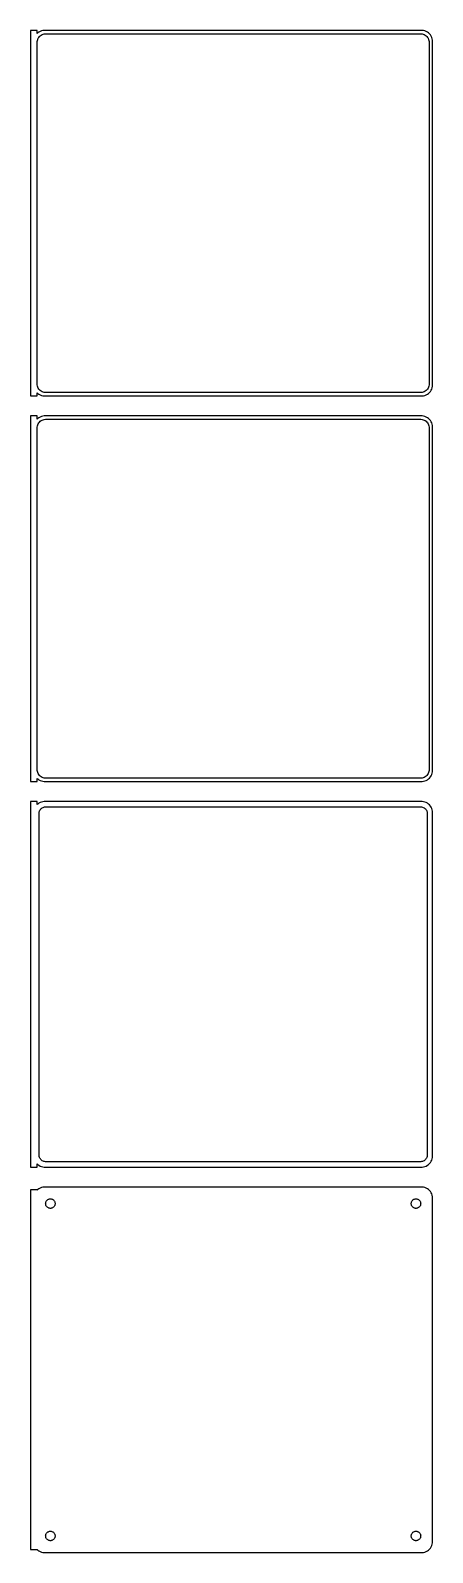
# Model space of a CAD drawing. Header units: metres. Extents: x -92 to 90, y 614 to 1300.
import ezdxf

# ---------------------------------------------------------------- set-up
doc = ezdxf.new("R2010")
doc.units = ezdxf.units.M

msp = doc.modelspace()

# ---------------------------------------------------------------- linework, layer by layer
for p, q in [((-88.5, 1300.49), (-91.5, 1300.49)), ((-91.5, 1300.49), (-91.5, 1135.51)), ((-88.5, 1299.06), (-88.5, 1300.49)), ((-88.1871, 1299.35), (-88.5, 1299.06)), ((-87.6791, 1299.72), (-88.1871, 1299.35)), ((-87.1289, 1300.02), (-87.6791, 1299.72)), ((-86.5451, 1300.26), (-87.1289, 1300.02)), ((-86.6433, 1298.38), (-86.2031, 1298.62)), ((-85.9369, 1300.41), (-86.5451, 1300.26)), ((-86.2031, 1298.62), (-85.7361, 1298.8)), ((-85.3139, 1300.49), (-85.9369, 1300.41)), ((-85.7361, 1298.8), (-85.2495, 1298.93)), ((85.3139, 1300.49), (-85.3139, 1300.49)), ((-85.2495, 1298.93), (-84.7512, 1298.99)), ((-84.7512, 1298.99), (84.7512, 1298.99)), ((84.7512, 1298.99), (85.2495, 1298.93)), ((85.2495, 1298.93), (85.7361, 1298.8)), ((85.9369, 1300.41), (85.3139, 1300.49)), ((85.7361, 1298.8), (86.2031, 1298.62)), ((86.5451, 1300.26), (85.9369, 1300.41)), ((86.2031, 1298.62), (86.6433, 1298.38)), ((87.1289, 1300.02), (86.5451, 1300.26)), ((87.6791, 1299.72), (87.1289, 1300.02)), ((88.1871, 1299.35), (87.6791, 1299.72)), ((88.6448, 1298.92), (88.1871, 1299.35)), ((89.0451, 1298.44), (88.6448, 1298.92)), ((89.3815, 1297.91), (89.0451, 1298.44)), ((-88.5, 1295), (-88.4685, 1295.5)), ((-88.5, 1141), (-88.5, 1295)), ((-88.4685, 1295.5), (-88.3743, 1295.99)), ((-88.3743, 1295.99), (-88.2191, 1296.47)), ((-88.2191, 1296.47), (-88.0052, 1296.93)), ((-88.0052, 1296.93), (-87.7361, 1297.35)), ((-87.7361, 1297.35), (-87.4159, 1297.74)), ((-87.4159, 1297.74), (-87.0497, 1298.08)), ((-87.0497, 1298.08), (-86.6433, 1298.38)), ((86.6433, 1298.38), (87.0497, 1298.08)), ((87.0497, 1298.08), (87.4159, 1297.74)), ((87.4159, 1297.74), (87.7361, 1297.35)), ((87.7361, 1297.35), (88.0052, 1296.93)), ((88.0052, 1296.93), (88.2191, 1296.47)), ((88.2191, 1296.47), (88.3743, 1295.99)), ((88.3743, 1295.99), (88.4685, 1295.5)), ((88.4685, 1295.5), (88.5, 1295)), ((88.5, 1295), (88.5, 1141)), ((89.6489, 1297.34), (89.3815, 1297.91)), ((89.8429, 1296.74), (89.6489, 1297.34)), ((89.9606, 1296.13), (89.8429, 1296.74)), ((90, 1295.5), (89.9606, 1296.13)), ((90, 1140.5), (90, 1295.5)), ((-88.4685, 1140.5), (-88.5, 1141)), ((-88.3743, 1140.01), (-88.4685, 1140.5)), ((88.4685, 1140.5), (88.3743, 1140.01)), ((88.5, 1141), (88.4685, 1140.5)), ((89.9606, 1139.87), (90, 1140.5)), ((-91.5, 1135.51), (-88.5, 1135.51)), ((-88.5, 1136.94), (-88.1871, 1136.65)), ((-88.5, 1135.51), (-88.5, 1136.94)), ((-88.2191, 1139.53), (-88.3743, 1140.01)), ((-88.0052, 1139.07), (-88.2191, 1139.53)), ((-88.1871, 1136.65), (-87.6791, 1136.28)), ((-87.7361, 1138.65), (-88.0052, 1139.07)), ((-87.4159, 1138.26), (-87.7361, 1138.65)), ((-87.6791, 1136.28), (-87.1289, 1135.98)), ((-87.0497, 1137.92), (-87.4159, 1138.26)), ((-87.1289, 1135.98), (-86.5451, 1135.74)), ((-86.6433, 1137.62), (-87.0497, 1137.92)), ((-86.2031, 1137.38), (-86.6433, 1137.62)), ((-86.5451, 1135.74), (-85.9369, 1135.59)), ((-85.7361, 1137.2), (-86.2031, 1137.38)), ((-85.9369, 1135.59), (-85.3139, 1135.51)), ((-85.2495, 1137.07), (-85.7361, 1137.2)), ((-85.3139, 1135.51), (85.3139, 1135.51)), ((-84.7512, 1137.01), (-85.2495, 1137.07)), ((84.7512, 1137.01), (-84.7512, 1137.01)), ((85.2495, 1137.07), (84.7512, 1137.01)), ((85.7361, 1137.2), (85.2495, 1137.07)), ((85.3139, 1135.51), (85.9369, 1135.59)), ((86.2031, 1137.38), (85.7361, 1137.2)), ((85.9369, 1135.59), (86.5451, 1135.74)), ((86.6433, 1137.62), (86.2031, 1137.38)), ((86.5451, 1135.74), (87.1289, 1135.98)), ((87.0497, 1137.92), (86.6433, 1137.62)), ((87.4159, 1138.26), (87.0497, 1137.92)), ((87.1289, 1135.98), (87.6791, 1136.28)), ((87.7361, 1138.65), (87.4159, 1138.26)), ((87.6791, 1136.28), (88.1871, 1136.65)), ((88.0052, 1139.07), (87.7361, 1138.65)), ((88.2191, 1139.53), (88.0052, 1139.07)), ((88.1871, 1136.65), (88.6448, 1137.08)), ((88.3743, 1140.01), (88.2191, 1139.53)), ((88.6448, 1137.08), (89.0451, 1137.56)), ((89.0451, 1137.56), (89.3815, 1138.09)), ((89.3815, 1138.09), (89.6489, 1138.66)), ((89.6489, 1138.66), (89.8429, 1139.26)), ((89.8429, 1139.26), (89.9606, 1139.87)), ((-88.5, 1126.49), (-91.5, 1126.49)), ((-91.5, 1126.49), (-91.5, 961.51)), ((-88.5, 1125.06), (-88.5, 1126.49)), ((-88.1871, 1125.35), (-88.5, 1125.06)), ((-88.5, 1121), (-88.4685, 1121.5)), ((-88.5, 967), (-88.5, 1121)), ((-88.4685, 1121.5), (-88.3743, 1121.99)), ((-88.3743, 1121.99), (-88.2191, 1122.47)), ((-88.2191, 1122.47), (-88.0052, 1122.93)), ((-87.6791, 1125.72), (-88.1871, 1125.35)), ((-88.0052, 1122.93), (-87.7361, 1123.35)), ((-87.7361, 1123.35), (-87.4159, 1123.74)), ((-87.1289, 1126.02), (-87.6791, 1125.72)), ((-87.4159, 1123.74), (-87.0497, 1124.08)), ((-86.5451, 1126.26), (-87.1289, 1126.02)), ((-87.0497, 1124.08), (-86.6433, 1124.38)), ((-86.6433, 1124.38), (-86.2031, 1124.62)), ((-85.9369, 1126.41), (-86.5451, 1126.26)), ((-86.2031, 1124.62), (-85.7361, 1124.8)), ((-85.3139, 1126.49), (-85.9369, 1126.41)), ((-85.7361, 1124.8), (-85.2495, 1124.93)), ((85.3139, 1126.49), (-85.3139, 1126.49)), ((-85.2495, 1124.93), (-84.7512, 1124.99)), ((-84.7512, 1124.99), (84.7512, 1124.99)), ((84.7512, 1124.99), (85.2495, 1124.93)), ((85.2495, 1124.93), (85.7361, 1124.8)), ((85.9369, 1126.41), (85.3139, 1126.49)), ((85.7361, 1124.8), (86.2031, 1124.62)), ((86.5451, 1126.26), (85.9369, 1126.41)), ((86.2031, 1124.62), (86.6433, 1124.38)), ((87.1289, 1126.02), (86.5451, 1126.26)), ((86.6433, 1124.38), (87.0497, 1124.08)), ((87.0497, 1124.08), (87.4159, 1123.74)), ((87.6791, 1125.72), (87.1289, 1126.02)), ((87.4159, 1123.74), (87.7361, 1123.35)), ((88.1871, 1125.35), (87.6791, 1125.72)), ((87.7361, 1123.35), (88.0052, 1122.93)), ((88.0052, 1122.93), (88.2191, 1122.47)), ((88.6448, 1124.92), (88.1871, 1125.35)), ((88.2191, 1122.47), (88.3743, 1121.99)), ((88.3743, 1121.99), (88.4685, 1121.5)), ((88.4685, 1121.5), (88.5, 1121)), ((88.5, 1121), (88.5, 967)), ((89.0451, 1124.44), (88.6448, 1124.92)), ((89.3815, 1123.91), (89.0451, 1124.44)), ((89.6489, 1123.34), (89.3815, 1123.91)), ((89.8429, 1122.74), (89.6489, 1123.34)), ((89.9606, 1122.13), (89.8429, 1122.74)), ((90, 1121.5), (89.9606, 1122.13)), ((90, 966.5), (90, 1121.5)), ((-88.4685, 966.499), (-88.5, 967)), ((-88.5, 962.941), (-88.1871, 962.647)), ((-88.5, 961.51), (-88.5, 962.941)), ((-88.3743, 966.005), (-88.4685, 966.499)), ((-88.2191, 965.528), (-88.3743, 966.005)), ((-88.0052, 965.073), (-88.2191, 965.528)), ((-88.1871, 962.647), (-87.6791, 962.278)), ((-87.7361, 964.649), (-88.0052, 965.073)), ((-87.4159, 964.262), (-87.7361, 964.649)), ((-87.6791, 962.278), (-87.1289, 961.976)), ((-87.0497, 963.918), (-87.4159, 964.262)), ((-87.1289, 961.976), (-86.5451, 961.745)), ((-86.6433, 963.623), (-87.0497, 963.918)), ((-86.2031, 963.381), (-86.6433, 963.623)), ((-85.7361, 963.196), (-86.2031, 963.381)), ((-85.2495, 963.071), (-85.7361, 963.196)), ((-84.7512, 963.008), (-85.2495, 963.071)), ((84.7512, 963.008), (-84.7512, 963.008)), ((85.2495, 963.071), (84.7512, 963.008)), ((85.7361, 963.196), (85.2495, 963.071)), ((86.2031, 963.381), (85.7361, 963.196)), ((86.6433, 963.623), (86.2031, 963.381)), ((86.5451, 961.745), (87.1289, 961.976)), ((87.0497, 963.918), (86.6433, 963.623)), ((87.4159, 964.262), (87.0497, 963.918)), ((87.1289, 961.976), (87.6791, 962.278)), ((87.7361, 964.649), (87.4159, 964.262)), ((87.6791, 962.278), (88.1871, 962.647)), ((88.0052, 965.073), (87.7361, 964.649)), ((88.2191, 965.528), (88.0052, 965.073)), ((88.1871, 962.647), (88.6448, 963.077)), ((88.3743, 966.005), (88.2191, 965.528)), ((88.4685, 966.499), (88.3743, 966.005)), ((88.5, 967), (88.4685, 966.499)), ((88.6448, 963.077), (89.0451, 963.561)), ((89.0451, 963.561), (89.3815, 964.091)), ((89.3815, 964.091), (89.6489, 964.659)), ((89.6489, 964.659), (89.8429, 965.257)), ((89.8429, 965.257), (89.9606, 965.873)), ((89.9606, 965.873), (90, 966.5)), ((-91.5, 961.51), (-88.5, 961.51)), ((-86.5451, 961.745), (-85.9369, 961.589)), ((-85.9369, 961.589), (-85.3139, 961.51)), ((-85.3139, 961.51), (85.3139, 961.51)), ((85.3139, 961.51), (85.9369, 961.589)), ((85.9369, 961.589), (86.5451, 961.745)), ((-88.5, 952.479), (-91.5, 952.479)), ((-91.5, 952.479), (-91.5, 787.521)), ((-88.5, 951.059), (-88.5, 952.479)), ((-88.1871, 951.353), (-88.5, 951.059)), ((-87.6791, 951.722), (-88.1871, 951.353)), ((-87.1289, 952.024), (-87.6791, 951.722)), ((-87.5151, 947.774), (-87.3943, 948.146)), ((-87.3943, 948.146), (-87.2279, 948.5)), ((-87.2279, 948.5), (-87.0184, 948.83)), ((-86.5451, 952.255), (-87.1289, 952.024)), ((-87.0184, 948.83), (-86.7692, 949.131)), ((-86.7692, 949.131), (-86.4843, 949.399)), ((-85.9369, 952.411), (-86.5451, 952.255)), ((-86.4843, 949.399), (-86.168, 949.628)), ((-86.168, 949.628), (-85.8254, 949.817)), ((-85.3139, 952.49), (-85.9369, 952.411)), ((-85.8254, 949.817), (-85.4619, 949.961)), ((-85.4619, 949.961), (-85.0833, 950.058)), ((85.3139, 952.49), (-85.3139, 952.49)), ((-85.0833, 950.058), (-84.6955, 950.107)), ((-84.6955, 950.107), (84.6955, 950.107)), ((84.6955, 950.107), (85.0833, 950.058)), ((85.0833, 950.058), (85.4619, 949.961)), ((85.9369, 952.411), (85.3139, 952.49)), ((85.4619, 949.961), (85.8254, 949.817)), ((85.8254, 949.817), (86.168, 949.628)), ((86.5451, 952.255), (85.9369, 952.411)), ((86.168, 949.628), (86.4843, 949.399)), ((86.4843, 949.399), (86.7692, 949.131)), ((87.1289, 952.024), (86.5451, 952.255)), ((86.7692, 949.131), (87.0184, 948.83)), ((87.0184, 948.83), (87.2279, 948.5)), ((87.6791, 951.722), (87.1289, 952.024)), ((87.2279, 948.5), (87.3943, 948.146)), ((87.3943, 948.146), (87.5151, 947.774)), ((88.1871, 951.353), (87.6791, 951.722)), ((88.6448, 950.923), (88.1871, 951.353)), ((89.0451, 950.439), (88.6448, 950.923)), ((89.3815, 949.909), (89.0451, 950.439)), ((89.6489, 949.341), (89.3815, 949.909)), ((89.8429, 948.743), (89.6489, 949.341)), ((89.9606, 948.127), (89.8429, 948.743)), ((90, 947.5), (89.9606, 948.127)), ((-87.6129, 947), (-87.5884, 947.39)), ((-87.6129, 793), (-87.6129, 947)), ((-87.5884, 947.39), (-87.5151, 947.774)), ((87.5151, 947.774), (87.5884, 947.39)), ((87.5884, 947.39), (87.6129, 947)), ((87.6129, 947), (87.6129, 793)), ((90, 792.5), (90, 947.5)), ((-87.5884, 792.61), (-87.6129, 793)), ((-87.5151, 792.226), (-87.5884, 792.61)), ((-87.3943, 791.854), (-87.5151, 792.226)), ((-87.2279, 791.5), (-87.3943, 791.854)), ((-87.0184, 791.17), (-87.2279, 791.5)), ((-86.7692, 790.869), (-87.0184, 791.17)), ((-86.4843, 790.601), (-86.7692, 790.869)), ((-86.168, 790.372), (-86.4843, 790.601)), ((-85.8254, 790.183), (-86.168, 790.372)), ((-85.4619, 790.039), (-85.8254, 790.183)), ((-85.0833, 789.942), (-85.4619, 790.039)), ((85.4619, 790.039), (85.0833, 789.942)), ((85.8254, 790.183), (85.4619, 790.039)), ((86.168, 790.372), (85.8254, 790.183)), ((86.4843, 790.601), (86.168, 790.372)), ((86.7692, 790.869), (86.4843, 790.601)), ((87.0184, 791.17), (86.7692, 790.869)), ((87.2279, 791.5), (87.0184, 791.17)), ((87.3943, 791.854), (87.2279, 791.5)), ((87.5151, 792.226), (87.3943, 791.854)), ((87.5884, 792.61), (87.5151, 792.226)), ((87.6129, 793), (87.5884, 792.61)), ((89.0451, 789.561), (89.3815, 790.091)), ((89.3815, 790.091), (89.6489, 790.659)), ((89.6489, 790.659), (89.8429, 791.257)), ((89.8429, 791.257), (89.9606, 791.873)), ((89.9606, 791.873), (90, 792.5)), ((-91.5, 787.521), (-88.5, 787.521)), ((-88.5, 787.521), (-88.5, 788.941)), ((-88.5, 788.941), (-88.1871, 788.647)), ((-88.1871, 788.647), (-87.6791, 788.278)), ((-87.6791, 788.278), (-87.1289, 787.976)), ((-87.1289, 787.976), (-86.5451, 787.745)), ((-86.5451, 787.745), (-85.9369, 787.589)), ((-85.9369, 787.589), (-85.3139, 787.51)), ((-85.3139, 787.51), (85.3139, 787.51)), ((-84.6955, 789.893), (-85.0833, 789.942)), ((84.6955, 789.893), (-84.6955, 789.893)), ((85.0833, 789.942), (84.6955, 789.893)), ((85.3139, 787.51), (85.9369, 787.589)), ((85.9369, 787.589), (86.5451, 787.745)), ((86.5451, 787.745), (87.1289, 787.976)), ((87.1289, 787.976), (87.6791, 788.278)), ((87.6791, 788.278), (88.1871, 788.647)), ((88.1871, 788.647), (88.6448, 789.077)), ((88.6448, 789.077), (89.0451, 789.561)), ((-88.5, 777.153), (-91.5, 777.153)), ((-91.5, 777.153), (-91.5, 614.847)), ((-88.1871, 777.353), (-88.5, 777.059)), ((-88.5, 777.059), (-88.5, 777.153)), ((-87.6791, 777.722), (-88.1871, 777.353)), ((-87.1289, 778.024), (-87.6791, 777.722)), ((-86.5451, 778.255), (-87.1289, 778.024)), ((-85.9369, 778.411), (-86.5451, 778.255)), ((-85.3139, 778.49), (-85.9369, 778.411)), ((85.3139, 778.49), (-85.3139, 778.49)), ((85.9369, 778.411), (85.3139, 778.49)), ((86.5451, 778.255), (85.9369, 778.411)), ((87.1289, 778.024), (86.5451, 778.255)), ((87.6791, 777.722), (87.1289, 778.024)), ((88.1871, 777.353), (87.6791, 777.722)), ((88.6448, 776.923), (88.1871, 777.353)), ((89.0451, 776.439), (88.6448, 776.923)), ((89.3815, 775.909), (89.0451, 776.439)), ((-84.6353, 771), (-84.6185, 771.268)), ((-84.6185, 770.732), (-84.6353, 771)), ((-84.6185, 771.268), (-84.5682, 771.531)), ((-84.5682, 770.469), (-84.6185, 770.732)), ((-84.5682, 771.531), (-84.4853, 771.786)), ((-84.4853, 770.214), (-84.5682, 770.469)), ((-84.4853, 771.786), (-84.3712, 772.029)), ((-84.3712, 769.971), (-84.4853, 770.214)), ((-84.3712, 772.029), (-84.2275, 772.255)), ((-84.2275, 769.745), (-84.3712, 769.971)), ((-84.2275, 772.255), (-84.0566, 772.462)), ((-84.0566, 769.538), (-84.2275, 769.745)), ((-84.0566, 772.462), (-83.8611, 772.645)), ((-83.8611, 769.355), (-84.0566, 769.538)), ((-83.8611, 772.645), (-83.6441, 772.803)), ((-83.6441, 772.803), (-83.4092, 772.932)), ((-83.4092, 772.932), (-83.1598, 773.031)), ((-83.1598, 773.031), (-82.9001, 773.097)), ((-82.9001, 773.097), (-82.6341, 773.131)), ((-82.6341, 773.131), (-82.3659, 773.131)), ((-82.3659, 773.131), (-82.0999, 773.097)), ((-82.0999, 773.097), (-81.8401, 773.031)), ((-81.8401, 773.031), (-81.5908, 772.932)), ((-81.5908, 772.932), (-81.3559, 772.803)), ((-81.3559, 772.803), (-81.1389, 772.645)), ((-81.1389, 772.645), (-80.9434, 772.462)), ((-80.9434, 769.538), (-81.1389, 769.355)), ((-80.9434, 772.462), (-80.7725, 772.255)), ((-80.7725, 769.745), (-80.9434, 769.538)), ((-80.7725, 772.255), (-80.6288, 772.029)), ((-80.6288, 769.971), (-80.7725, 769.745)), ((-80.6288, 772.029), (-80.5146, 771.786)), ((-80.5146, 770.214), (-80.6288, 769.971)), ((-80.5146, 771.786), (-80.4318, 771.531)), ((-80.4318, 770.469), (-80.5146, 770.214)), ((-80.4318, 771.531), (-80.3815, 771.268)), ((-80.3815, 770.732), (-80.4318, 770.469)), ((-80.3815, 771.268), (-80.3647, 771)), ((-80.3647, 771), (-80.3815, 770.732)), ((80.3647, 771), (80.3815, 771.268)), ((80.3815, 770.732), (80.3647, 771)), ((80.3815, 771.268), (80.4318, 771.531)), ((80.4318, 770.469), (80.3815, 770.732)), ((80.4318, 771.531), (80.5146, 771.786)), ((80.5146, 770.214), (80.4318, 770.469)), ((80.5146, 771.786), (80.6288, 772.029)), ((80.6288, 769.971), (80.5146, 770.214)), ((80.6288, 772.029), (80.7725, 772.255)), ((80.7725, 769.745), (80.6288, 769.971)), ((80.7725, 772.255), (80.9434, 772.462)), ((80.9434, 769.538), (80.7725, 769.745)), ((80.9434, 772.462), (81.1389, 772.645)), ((81.1389, 769.355), (80.9434, 769.538)), ((81.1389, 772.645), (81.3559, 772.803)), ((81.3559, 772.803), (81.5908, 772.932)), ((81.5908, 772.932), (81.8401, 773.031)), ((81.8401, 773.031), (82.0999, 773.097)), ((82.0999, 773.097), (82.3659, 773.131)), ((82.3659, 773.131), (82.6341, 773.131)), ((82.6341, 773.131), (82.9001, 773.097)), ((82.9001, 773.097), (83.1598, 773.031)), ((83.1598, 773.031), (83.4092, 772.932)), ((83.4092, 772.932), (83.6441, 772.803)), ((83.6441, 772.803), (83.8611, 772.645)), ((83.8611, 772.645), (84.0566, 772.462)), ((84.0566, 769.538), (83.8611, 769.355)), ((84.0566, 772.462), (84.2275, 772.255)), ((84.2275, 769.745), (84.0566, 769.538)), ((84.2275, 772.255), (84.3712, 772.029)), ((84.3712, 769.971), (84.2275, 769.745)), ((84.3712, 772.029), (84.4853, 771.786)), ((84.4853, 770.214), (84.3712, 769.971)), ((84.4853, 771.786), (84.5682, 771.531)), ((84.5682, 770.469), (84.4853, 770.214)), ((84.5682, 771.531), (84.6185, 771.268)), ((84.6185, 770.732), (84.5682, 770.469)), ((84.6185, 771.268), (84.6353, 771)), ((84.6353, 771), (84.6185, 770.732)), ((89.6489, 775.341), (89.3815, 775.909)), ((89.8429, 774.743), (89.6489, 775.341)), ((89.9606, 774.127), (89.8429, 774.743)), ((90, 773.5), (89.9606, 774.127)), ((90, 618.5), (90, 773.5)), ((-83.6441, 769.197), (-83.8611, 769.355)), ((-83.4092, 769.068), (-83.6441, 769.197)), ((-83.1598, 768.969), (-83.4092, 769.068)), ((-82.9001, 768.903), (-83.1598, 768.969)), ((-82.6341, 768.869), (-82.9001, 768.903)), ((-82.3659, 768.869), (-82.6341, 768.869)), ((-82.0999, 768.903), (-82.3659, 768.869)), ((-81.8401, 768.969), (-82.0999, 768.903)), ((-81.5908, 769.068), (-81.8401, 768.969)), ((-81.3559, 769.197), (-81.5908, 769.068)), ((-81.1389, 769.355), (-81.3559, 769.197)), ((81.3559, 769.197), (81.1389, 769.355)), ((81.5908, 769.068), (81.3559, 769.197)), ((81.8401, 768.969), (81.5908, 769.068)), ((82.0999, 768.903), (81.8401, 768.969)), ((82.3659, 768.869), (82.0999, 768.903)), ((82.6341, 768.869), (82.3659, 768.869)), ((82.9001, 768.903), (82.6341, 768.869)), ((83.1598, 768.969), (82.9001, 768.903)), ((83.4092, 769.068), (83.1598, 768.969)), ((83.6441, 769.197), (83.4092, 769.068)), ((83.8611, 769.355), (83.6441, 769.197)), ((-84.6353, 621), (-84.6185, 621.268)), ((-84.6185, 620.732), (-84.6353, 621)), ((-84.6185, 621.268), (-84.5682, 621.531)), ((-84.5682, 620.469), (-84.6185, 620.732)), ((-84.5682, 621.531), (-84.4853, 621.786)), ((-84.4853, 620.214), (-84.5682, 620.469)), ((-84.4853, 621.786), (-84.3712, 622.029)), ((-84.3712, 619.971), (-84.4853, 620.214)), ((-84.3712, 622.029), (-84.2275, 622.255)), ((-84.2275, 619.745), (-84.3712, 619.971)), ((-84.2275, 622.255), (-84.0566, 622.462)), ((-84.0566, 619.538), (-84.2275, 619.745)), ((-84.0566, 622.462), (-83.8611, 622.645)), ((-83.8611, 619.355), (-84.0566, 619.538)), ((-83.8611, 622.645), (-83.6441, 622.803)), ((-83.6441, 619.197), (-83.8611, 619.355)), ((-83.6441, 622.803), (-83.4092, 622.932)), ((-83.4092, 619.068), (-83.6441, 619.197)), ((-83.4092, 622.932), (-83.1598, 623.031)), ((-83.1598, 618.969), (-83.4092, 619.068)), ((-83.1598, 623.031), (-82.9001, 623.097)), ((-82.9001, 618.903), (-83.1598, 618.969)), ((-82.9001, 623.097), (-82.6341, 623.131)), ((-82.6341, 618.869), (-82.9001, 618.903)), ((-82.6341, 623.131), (-82.3659, 623.131)), ((-82.3659, 618.869), (-82.6341, 618.869)), ((-82.3659, 623.131), (-82.0999, 623.097)), ((-82.0999, 618.903), (-82.3659, 618.869)), ((-82.0999, 623.097), (-81.8401, 623.031)), ((-81.8401, 618.969), (-82.0999, 618.903)), ((-81.8401, 623.031), (-81.5908, 622.932)), ((-81.5908, 619.068), (-81.8401, 618.969)), ((-81.5908, 622.932), (-81.3559, 622.803)), ((-81.3559, 619.197), (-81.5908, 619.068)), ((-81.3559, 622.803), (-81.1389, 622.645)), ((-81.1389, 619.355), (-81.3559, 619.197)), ((-81.1389, 622.645), (-80.9434, 622.462)), ((-80.9434, 619.538), (-81.1389, 619.355)), ((-80.9434, 622.462), (-80.7725, 622.255)), ((-80.7725, 619.745), (-80.9434, 619.538)), ((-80.7725, 622.255), (-80.6288, 622.029)), ((-80.6288, 619.971), (-80.7725, 619.745)), ((-80.6288, 622.029), (-80.5146, 621.786)), ((-80.5146, 620.214), (-80.6288, 619.971)), ((-80.5146, 621.786), (-80.4318, 621.531)), ((-80.4318, 620.469), (-80.5146, 620.214)), ((-80.4318, 621.531), (-80.3815, 621.268)), ((-80.3815, 620.732), (-80.4318, 620.469)), ((-80.3815, 621.268), (-80.3647, 621)), ((-80.3647, 621), (-80.3815, 620.732)), ((80.3647, 621), (80.3815, 621.268)), ((80.3815, 620.732), (80.3647, 621)), ((80.3815, 621.268), (80.4318, 621.531)), ((80.4318, 620.469), (80.3815, 620.732)), ((80.4318, 621.531), (80.5146, 621.786)), ((80.5146, 620.214), (80.4318, 620.469)), ((80.5146, 621.786), (80.6288, 622.029)), ((80.6288, 619.971), (80.5146, 620.214)), ((80.6288, 622.029), (80.7725, 622.255)), ((80.7725, 619.745), (80.6288, 619.971)), ((80.7725, 622.255), (80.9434, 622.462)), ((80.9434, 619.538), (80.7725, 619.745)), ((80.9434, 622.462), (81.1389, 622.645)), ((81.1389, 619.355), (80.9434, 619.538)), ((81.1389, 622.645), (81.3559, 622.803)), ((81.3559, 619.197), (81.1389, 619.355)), ((81.3559, 622.803), (81.5908, 622.932)), ((81.5908, 619.068), (81.3559, 619.197)), ((81.5908, 622.932), (81.8401, 623.031)), ((81.8401, 618.969), (81.5908, 619.068)), ((81.8401, 623.031), (82.0999, 623.097)), ((82.0999, 618.903), (81.8401, 618.969)), ((82.0999, 623.097), (82.3659, 623.131)), ((82.3659, 618.869), (82.0999, 618.903)), ((82.3659, 623.131), (82.6341, 623.131)), ((82.6341, 618.869), (82.3659, 618.869)), ((82.6341, 623.131), (82.9001, 623.097)), ((82.9001, 618.903), (82.6341, 618.869)), ((82.9001, 623.097), (83.1598, 623.031)), ((83.1598, 618.969), (82.9001, 618.903)), ((83.1598, 623.031), (83.4092, 622.932)), ((83.4092, 619.068), (83.1598, 618.969)), ((83.4092, 622.932), (83.6441, 622.803)), ((83.6441, 619.197), (83.4092, 619.068)), ((83.6441, 622.803), (83.8611, 622.645)), ((83.8611, 619.355), (83.6441, 619.197)), ((83.8611, 622.645), (84.0566, 622.462)), ((84.0566, 619.538), (83.8611, 619.355)), ((84.0566, 622.462), (84.2275, 622.255)), ((84.2275, 619.745), (84.0566, 619.538)), ((84.2275, 622.255), (84.3712, 622.029)), ((84.3712, 619.971), (84.2275, 619.745)), ((84.3712, 622.029), (84.4853, 621.786)), ((84.4853, 620.214), (84.3712, 619.971)), ((84.4853, 621.786), (84.5682, 621.531)), ((84.5682, 620.469), (84.4853, 620.214)), ((84.5682, 621.531), (84.6185, 621.268)), ((84.6185, 620.732), (84.5682, 620.469)), ((84.6185, 621.268), (84.6353, 621)), ((84.6353, 621), (84.6185, 620.732)), ((89.9606, 617.873), (90, 618.5)), ((-91.5, 614.847), (-88.5, 614.847)), ((-88.5, 614.847), (-88.5, 614.941)), ((-88.5, 614.941), (-88.1871, 614.647)), ((-88.1871, 614.647), (-87.6791, 614.278)), ((-87.6791, 614.278), (-87.1289, 613.976)), ((-87.1289, 613.976), (-86.5451, 613.745)), ((-86.5451, 613.745), (-85.9369, 613.589)), ((-85.9369, 613.589), (-85.3139, 613.51)), ((-85.3139, 613.51), (85.3139, 613.51)), ((85.3139, 613.51), (85.9369, 613.589)), ((85.9369, 613.589), (86.5451, 613.745)), ((86.5451, 613.745), (87.1289, 613.976)), ((87.1289, 613.976), (87.6791, 614.278)), ((87.6791, 614.278), (88.1871, 614.647)), ((88.1871, 614.647), (88.6448, 615.077)), ((88.6448, 615.077), (89.0451, 615.561)), ((89.0451, 615.561), (89.3815, 616.091)), ((89.3815, 616.091), (89.6489, 616.659)), ((89.6489, 616.659), (89.8429, 617.257)), ((89.8429, 617.257), (89.9606, 617.873))]:
    msp.add_line(p, q)

doc.saveas('drawing.dxf')
